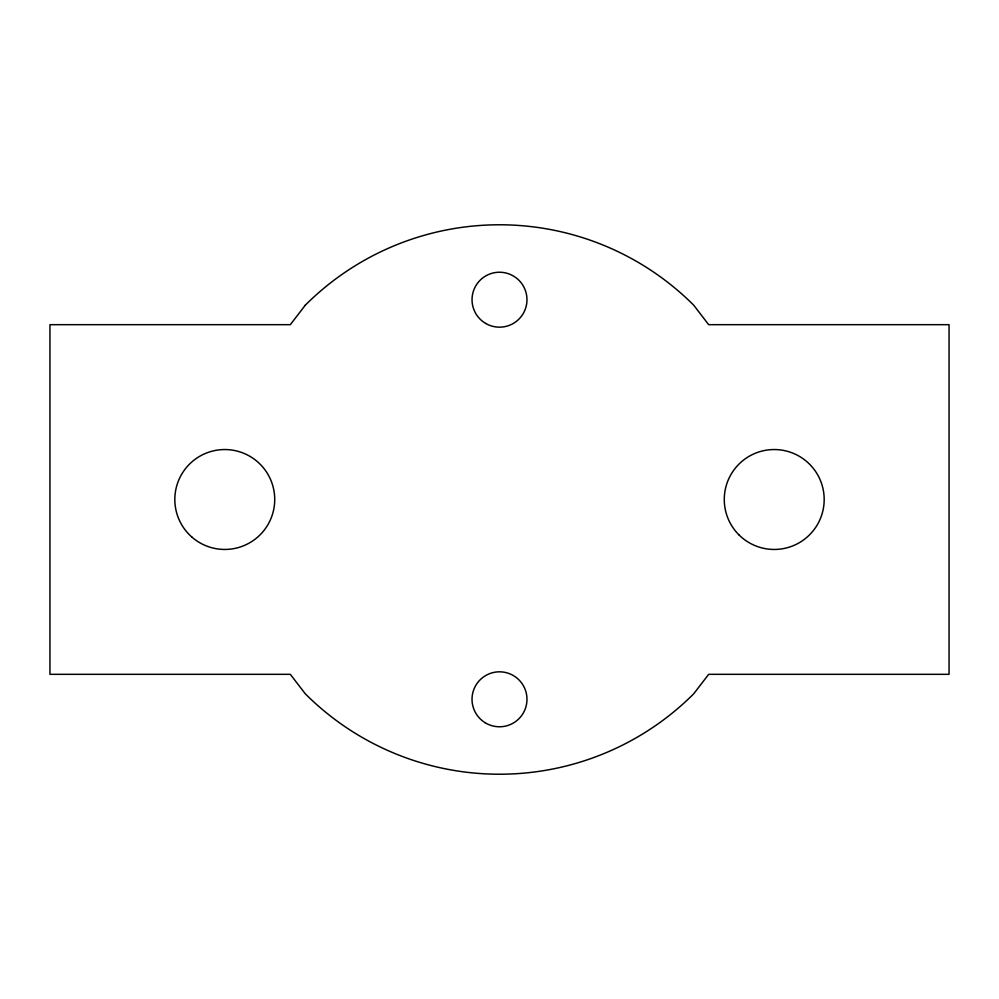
<?xml version="1.0" encoding="UTF-8"?>
<svg xmlns="http://www.w3.org/2000/svg" width="999" height="999" viewBox="0 0 999 999"><rect width="100%" height="100%" fill="white"/><g stroke="black" fill="none" stroke-linecap="round" stroke-linejoin="round"><path stroke-width="1.5" d="M305.244 305.244L290.322 324.675L49.95 324.675L49.95 674.325L290.322 674.325L305.244 693.756A274.725 274.725 0 0 0 693.756 693.756L708.678 674.325L949.05 674.325L949.05 324.675L708.678 324.675L693.756 305.244A274.725 274.725 0 0 0 305.244 305.244M484.965 722.614A27.473 27.473 0 0 0 526.96 700.237A27.473 27.473 0 0 0 486.575 675.049A27.473 27.473 0 0 0 484.965 722.614M485.764 323.489A27.473 27.473 0 0 0 526.972 299.7A27.473 27.473 0 0 0 485.764 275.911A27.473 27.473 0 0 0 485.764 323.489M191.87 537.075A49.95 49.95 0 0 0 273.776 509.203A49.95 49.95 0 0 0 208.679 452.21A49.95 49.95 0 0 0 191.87 537.075M739.173 535.089A49.95 49.95 0 0 0 822.577 512.05A49.95 49.95 0 0 0 760.926 451.348A49.95 49.95 0 0 0 739.173 535.089"/></g></svg>
